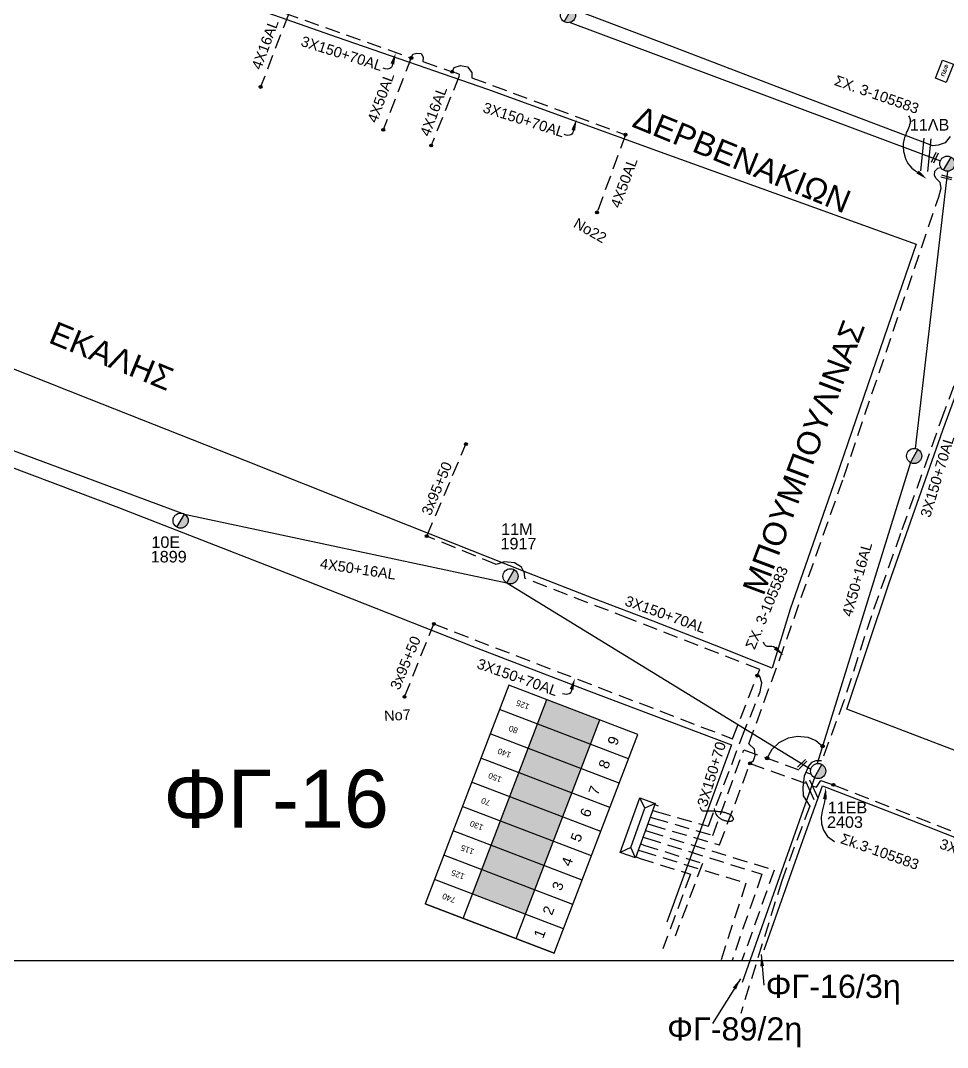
# Model space of a CAD drawing. Header units: millimetres. Extents: x 751 to 1825, y 360 to 872.
# Drawn here: x 1326.7 to 1406.9, y 362.3 to 451.2 of the extents above; entities that cross this region are included whole.
import ezdxf
from ezdxf.enums import TextEntityAlignment as Align

# ---------------------------------------------------------------- set-up
doc = ezdxf.new("R2010")
doc.units = ezdxf.units.MM
doc.linetypes.add('DASHED', pattern=[19.05, 12.7, -6.35])
for name, color, linetype in [('Pillar (ΠΔΦ) Δημοτικού Φωτισμού', 7, 'Continuous'), ('Άγνωστα', 7, 'Continuous'), ('Ασφαλειοκιβώτια Χ.Τ 9 αναχωρήσεων', 7, 'Continuous'), ('Γέφυρες Εναέριου Δικτύου', 7, 'Continuous'), ('Γυμνά εναέρια ΧΤ και ΦΟΠ (3Φ)   4x50+16AL', 7, 'Continuous'), ('Επιγραφές - Σχήματα', 7, 'Continuous'), ('Καλώδια ΧΤ   3x95+50 AL XLPE', 7, 'DASHED'), ('Μηχανική τομή', 7, 'Continuous'), ('Στύλος ΦΜ', 7, 'Continuous'), ('Στύλος ΦΜ @ 1', 7, 'Continuous'), ('Συνδέσεις', 7, 'Continuous'), ('Τομή', 7, 'Continuous'), ('Υποσταθμός πόλεως', 7, 'Continuous'), ('Υπόβαθρο ΔΕΗ', 7, 'Continuous'), ('Υπόγεια καλώδια Δικτύου ΧΤ και Παρ. ΧΤ - 3X150+70 AL', 7, 'DASHED'), ('Υπόγεια καλώδια Παροχών ΧΤ   4x16AL', 7, 'DASHED'), ('Υπόγεια καλώδια Παροχών ΧΤ   4x50AL', 7, 'DASHED')]:
    doc.layers.add(name, color=color, linetype=linetype)
doc.styles.add('arial', font='ARIAL.TTF')
doc.styles.get("Standard").update_dxf_attribs({"font": 'ARIAL.TTF'})
doc.linetypes.add('SYN_LINE', pattern='A,0.5,-0.0001,["/\\/\\/\\/",Standard,S=0.1,R=0,X=0,Y=-0.05],-0.25', length=0.7501)
doc.dimstyles.new('ISO-25', dxfattribs={"dimtxt": 2.5, "dimasz": 2.5, "dimexe": 1.25, "dimexo": 0.625, "dimtad": 1, "dimtxsty": 'Standard', "dimcen": 2.5, "dimadec": 0, "dimazin": 0, "dimtfac": 1, "dimtmove": 0, "dimatfit": 3, "dimfxl": 1, "dimarcsym": 0})

# ---------------------------------------------------------------- blocks, each defined once
blk = doc.blocks.new('ΥΠΑΡΧΩΝ ΤΣΙΜΕΝΤΕΝΙΟΣ ΣΤΥΛΟΣ')
at = {"layer": 'Στύλος ΦΜ'}
blk.add_hatch(color=256, dxfattribs=at).paths.add_polyline_path([(-1.29, -2.28, 0.574793), (2.62, 0, 0.268822), (1.3, 2.27)])
blk.add_line((-1.29, -2.28), (1.3, 2.27), dxfattribs=at)
blk.add_circle((0, 0), 2.62, dxfattribs=at)
at = {"layer": 'Στύλος ΦΜ', "flags": 4}
for tag, p in [('ΑΡΙΘΜΟΣ', (-4.68, 8.05)), ('ΤΥΠΟΣ', (-4.91, 3.03))]:
    blk.add_attdef(tag, p, '', height=4, dxfattribs=at)
blk = doc.blocks.new('_ΣΥΝΔΕΣΗ')
at = {"layer": 'Συνδέσεις', "linetype": 'SYN_LINE', "ltscale": 40}
blk.add_hatch(color=256, dxfattribs=at).paths.add_polyline_path([(0.5, -0.01, 1), (-0.5, -0.01, 1)])
at = {"layer": 'Συνδέσεις'}
blk.add_circle((0, -0.01), 0.5, dxfattribs=at)
blk = doc.blocks.new('ΜΗΧΑΝΙΚΗ ΤΟΜΗ')
at = {"layer": 'Μηχανική τομή', "ltscale": 40}
for p, q in [((-1.89, 0.78), (1.89, 0.78)), ((1.89, 0), (-1.89, 0))]:
    blk.add_line(p, q, dxfattribs=at)
blk = doc.blocks.new('ΤΟΜΗ')
at = {"layer": 'Τομή', "ltscale": 40}
for p, q in [((-5.68, 0), (5.68, 0)), ((5.68, -2.33), (-5.68, -2.33))]:
    blk.add_line(p, q, dxfattribs=at)
blk = doc.blocks.new('ΑΣΦΑΛΕΙΟΚΙΒΩΤΙΟ ΥΠΟΣΤΑΘΜΟΥ 9 ΑΝΑΧΩΡΗΣΕΩΝ')
at = {"layer": 'Ασφαλειοκιβώτια Χ.Τ 9 αναχωρήσεων', "ltscale": 40}
for p, q in [((-23.8, 40.36), (24.02, 40.36)), ((-9.72, 40.36), (-9.72, -40.64)), ((9.94, 40.36), (9.94, -40.64)), ((-23.8, 31.36), (24.02, 31.36)), ((-23.8, 22.36), (24.02, 22.36)), ((-23.8, 13.36), (24.02, 13.36)), ((-23.8, 4.36), (24.02, 4.36)), ((-23.8, -4.64), (24.02, -4.64)), ((-23.8, -13.64), (24.02, -13.64)), ((-23.8, -22.64), (24.02, -22.64)), ((-23.8, -31.64), (24.02, -31.64))]:
    blk.add_line(p, q, dxfattribs=at)
at = {"layer": 'Ασφαλειοκιβώτια Χ.Τ 9 αναχωρήσεων'}
blk.add_lwpolyline([(-23.8, -40.64), (24.02, -40.64), (24.02, 40.36), (-23.8, 40.36)], close=True, dxfattribs=at)
for s, p in [('1', (-18.45, 37.24)), ('2', (-18.45, 28.67)), ('3', (-18.45, 19.6)), ('4', (-18.45, 10.58)), ('5', (-18.45, 1.57)), ('6', (-18.45, -7.57)), ('7', (-18.45, -15.81)), ('8', (-18.45, -25.5)), ('9', (-18.45, -34.19))]:
    blk.add_text(s, height=3.6, rotation=270, dxfattribs=at).set_placement(p)
at = {"layer": 'Ασφαλειοκιβώτια Χ.Τ 9 αναχωρήσεων', "ltscale": 40}
for tag, height, p in [('ΟΝΟΜΑ', 5, (-0.16, 44.31)), ('ΚΕΙΜΕΝΟ 1', 2, (17.06, 35.59)), ('ΚΕΙΜΕΝΟ 2', 2, (17.06, 26.88)), ('ΚΕΙΜΕΝΟ 3', 2, (17.06, 17.69)), ('ΚΕΙΜΕΝΟ 4', 2, (17.06, 8.71)), ('ΚΕΙΜΕΝΟ 5', 2, (17.06, -0.13)), ('ΚΕΙΜΕΝΟ 6', 2, (17.06, -9.05)), ('ΚΕΙΜΕΝΟ 7', 2, (17.06, -18.13)), ('ΚΕΙΜΕΝΟ 8', 2, (17.06, -26.85)), ('ΚΕΙΜΕΝΟ 9', 2, (17.06, -35.99)), ('ΣΧ', 2, (-0.1, -42.64))]:
    blk.add_attdef(tag, text='', height=height, dxfattribs=at).set_placement(p, align=Align.MIDDLE_CENTER)
blk = doc.blocks.new('PILLAR ΔΗΜΟΤΙΚΟΥ ΦΩΤΙΣΜΟΥ')
at = {"layer": 'Pillar (ΠΔΦ) Δημοτικού Φωτισμού', "ltscale": 40}
for p, q in [((-3.64, 2), (3.07, 2)), ((-3.64, -2), (-3.64, 2)), ((3.07, 2), (3.07, -2)), ((3.07, -2), (-3.64, -2))]:
    blk.add_line(p, q, dxfattribs=at)
at = {"layer": 'Pillar (ΠΔΦ) Δημοτικού Φωτισμού', "insert": (-2.13, 0.69), "char_height": 1.3575, "width": 109.961, "attachment_point": 1}
blk.add_mtext('{\\fArial|b1|i0|c161|p34;ΠΔΦ}', dxfattribs=at)
blk = doc.blocks.new('ΥΠΟΣΤΑΘΜΟΣ ΠΟΛΕΩΣ 9 ΑΝΑΧΩΡΗΣΕΩΝ')
at = {"layer": 'Υποσταθμός πόλεως', "ltscale": 40}
for p, q in [((-9.63, -2.82), (-9.63, -4)), ((-7.12, -2.82), (-7.12, -4)), ((-4.84, -2.82), (-4.84, -4)), ((-2.36, -2.82), (-2.36, -4)), ((0.09, -2.82), (0.09, -4)), ((2.55, -2.82), (2.55, -4)), ((5.02, -2.82), (5.02, -4)), ((7.48, -2.82), (7.48, -4)), ((9.61, -2.82), (9.61, -4))]:
    blk.add_line(p, q, dxfattribs=at)
blk.add_lwpolyline([(-10.02, 2.82), (10.02, 2.82), (10.02, -2.82), (-10.02, -2.82)], close=True, dxfattribs=at)
for points in [[(-7.21, 0), (-10.02, 2.82)], [(-10.02, -2.82), (-7.21, 0)], [(-7.21, 0), (7.21, 0)], [(7.21, 0), (10.02, 2.82)], [(10.02, -2.82), (7.21, 0)]]:
    blk.add_lwpolyline(points, dxfattribs=at)
at = {"layer": 'Υποσταθμός πόλεως', "linetype": 'SYN_LINE', "ltscale": 40, "flags": 1}
for tag, p in [('ΜΕΤΑΣΧΗΜΑΤΙΣΜΟΣ', (10.79, 1.71)), ('ΙΣΧΥΣ', (10.77, -1.08)), ('ΑΡΙΘΜΟΣ', (10.89, -3.8))]:
    blk.add_attdef(tag, p, '', height=1.8, dxfattribs=at)

msp = doc.modelspace()

# ---------------------------------------------------------------- hatches: boundary and pattern name
at = {"layer": 'Ασφαλειοκιβώτια Χ.Τ 9 αναχωρήσεων', "ltscale": 0.1}
for color, points in [(133, [(1376.007, 388.575), (1376.81, 390.677), (1372.22, 392.43), (1371.417, 390.329)]), (85, [(1375.204, 386.473), (1376.007, 388.575), (1371.417, 390.329), (1370.614, 388.227)]), (62, [(1370.614, 388.227), (1369.811, 386.125), (1374.401, 384.371), (1375.204, 386.473)]), (1, [(1373.598, 382.269), (1374.401, 384.371), (1369.811, 386.125), (1369.008, 384.023)]), (173, [(1369.008, 384.023), (1368.205, 381.921), (1372.795, 380.168), (1373.598, 382.269)]), (30, [(1371.992, 378.066), (1372.795, 380.168), (1368.205, 381.921), (1367.402, 379.82)]), (151, [(1367.402, 379.82), (1366.599, 377.718), (1371.189, 375.964), (1371.992, 378.066)]), (27, [(1366.599, 377.718), (1365.796, 375.616), (1370.386, 373.862), (1371.189, 375.964)])]:
    msp.add_hatch(color=color, dxfattribs=at).paths.add_polyline_path(points)

# ---------------------------------------------------------------- linework, layer by layer
at = {"layer": 'Άγνωστα', "color": 151, "linetype": 'DASHED', "ltscale": 0.1}
msp.add_lwpolyline([(1380.84, 380.443), (1390.835, 377.336), (1388.247, 369.88)], dxfattribs=at)
at = {"layer": 'Άγνωστα', "color": 173, "linetype": 'DASHED', "ltscale": 0.1}
msp.add_lwpolyline([(1381.047, 381.018), (1391.903, 377.695), (1389.106, 369.88)], dxfattribs=at)
at = {"layer": 'Άγνωστα', "color": 27, "linetype": 'DASHED', "ltscale": 0.1}
msp.add_lwpolyline([(1380.436, 379.322), (1389.445, 376.566), (1387.286, 369.88)], dxfattribs=at)
at = {"layer": 'Άγνωστα', "color": 133, "linetype": 'DASHED', "ltscale": 0.1}
msp.add_lwpolyline([(1380.629, 379.858), (1385.686, 378.267), (1383.336, 371.967)], dxfattribs=at)
at = {"layer": 'Άγνωστα', "color": 30, "linetype": 'DASHED', "ltscale": 0.1}
msp.add_lwpolyline([(1380.224, 378.733), (1384.649, 377.331), (1382.261, 370.866)], dxfattribs=at)
at = {"layer": 'Γέφυρες Εναέριου Δικτύου', "ltscale": 0.1}
msp.add_lwpolyline([(1391.292, 387.362), (1391.714, 388.159), (1392.317, 388.715), (1393.132, 389.129), (1393.925, 389.272), (1394.801, 389.19), (1395.508, 388.91), (1396.086, 388.411)], dxfattribs=at)
at = {"layer": 'Γυμνά εναέρια ΧΤ και ΦΟΠ (3Φ)   4x50+16AL', "color": 62, "ltscale": 0.1}
msp.add_lwpolyline([(1374.255, 451.01), (1406.272, 439.042)], dxfattribs=at)
at = {"layer": 'Γυμνά εναέρια ΧΤ και ΦΟΠ (3Φ)   4x50+16AL', "color": 1, "ltscale": 0.1}
for points in [[(1406.876, 438.136), (1404.08, 414.158)], [(1403.682, 412.939), (1395.62, 386.905)]]:
    msp.add_lwpolyline(points, dxfattribs=at)
at = {"layer": 'Γυμνά εναέρια ΧΤ και ΦΟΠ (3Φ)   4x50+16AL', "color": 85, "ltscale": 0.1}
msp.add_lwpolyline([(1314.779, 418.174), (1340.873, 408.484), (1368.761, 402.53), (1395.065, 386.416)], dxfattribs=at)
at = {"layer": 'Γυμνά εναέρια ΧΤ και ΦΟΠ (3Φ)   4x50+16AL', "color": 6, "ltscale": 0.1}
msp.add_lwpolyline([(1395.411, 385.748), (1389.133, 367.959)], dxfattribs=at)
at = {"layer": 'Επιγραφές - Σχήματα', "ltscale": 0.1}
msp.add_lwpolyline([(1719.999, 856.451), (751.914, 856.451), (751.914, 369.88), (1719.999, 369.88)], close=True, dxfattribs=at)
for points in [[(1358.866, 447.41), (1358.848, 447.281), (1358.808, 447.173), (1358.744, 447.087), (1358.657, 447.025), (1358.546, 446.987), (1358.412, 446.976), (1358.253, 446.992), (1358.07, 447.036)], [(1403.528, 442.931), (1403.607, 442.775), (1403.65, 442.617), (1403.662, 442.46), (1403.648, 442.302), (1403.614, 442.147), (1403.565, 441.994), (1403.507, 441.845), (1403.446, 441.701), (1403.385, 441.563), (1403.328, 441.429), (1403.273, 441.299), (1403.223, 441.172), (1403.177, 441.047), (1403.138, 440.923), (1403.104, 440.798), (1403.078, 440.673), (1403.06, 440.544), (1403.05, 440.413), (1403.049, 440.278), (1403.055, 440.138), (1403.071, 439.992), (1403.095, 439.839), (1403.127, 439.679), (1403.169, 439.511), (1403.22, 439.335), (1403.286, 439.152), (1403.373, 438.965), (1403.485, 438.777), (1403.628, 438.591), (1403.809, 438.408), (1404.033, 438.233), (1404.305, 438.066)], [(1374.512, 441.674), (1374.495, 441.545), (1374.454, 441.437), (1374.391, 441.351), (1374.304, 441.289), (1374.193, 441.251), (1374.059, 441.239), (1373.9, 441.255), (1373.717, 441.3)], [(1391.977, 396.91), (1391.846, 396.989), (1391.707, 397.018), (1391.564, 397.021), (1391.422, 397.02), (1391.286, 397.036), (1391.161, 397.092), (1391.052, 397.211), (1390.964, 397.414)], [(1374.368, 393.319), (1374.35, 393.19), (1374.31, 393.082), (1374.246, 392.996), (1374.159, 392.933), (1374.049, 392.896), (1373.914, 392.884), (1373.755, 392.9), (1373.572, 392.945)], [(1396.288, 383.825), (1396.258, 383.607), (1396.159, 383.252), (1396.045, 382.793), (1395.969, 382.265), (1395.985, 381.702), (1396.148, 381.139), (1396.511, 380.609), (1397.128, 380.148)], [(1386.704, 383.006), (1386.739, 382.851), (1386.782, 382.717), (1386.831, 382.602), (1386.885, 382.504), (1386.941, 382.421), (1387, 382.351), (1387.059, 382.292), (1387.116, 382.24), (1387.172, 382.196), (1387.226, 382.157), (1387.278, 382.124), (1387.33, 382.094), (1387.381, 382.068), (1387.433, 382.046), (1387.485, 382.025), (1387.538, 382.005), (1387.593, 381.987), (1387.649, 381.97), (1387.706, 381.954), (1387.763, 381.94), (1387.819, 381.928), (1387.875, 381.919), (1387.93, 381.912), (1387.984, 381.908), (1388.035, 381.908), (1388.083, 381.911), (1388.129, 381.917), (1388.172, 381.926), (1388.211, 381.937), (1388.247, 381.95), (1388.278, 381.966), (1388.305, 381.983), (1388.327, 382.002), (1388.345, 382.023), (1388.357, 382.045), (1388.366, 382.069), (1388.369, 382.094), (1388.369, 382.121), (1388.364, 382.149), (1388.355, 382.178), (1388.342, 382.209), (1388.325, 382.241), (1388.303, 382.273), (1388.279, 382.306), (1388.25, 382.338), (1388.218, 382.371), (1388.182, 382.403), (1388.142, 382.433), (1388.099, 382.463), (1388.053, 382.492), (1388.004, 382.519), (1387.952, 382.544), (1387.897, 382.568), (1387.839, 382.591), (1387.779, 382.612), (1387.717, 382.631), (1387.653, 382.649), (1387.586, 382.664), (1387.518, 382.679), (1387.448, 382.692), (1387.376, 382.703), (1387.303, 382.714), (1387.228, 382.724), (1387.152, 382.733), (1387.075, 382.741), (1386.997, 382.749), (1386.918, 382.756), (1386.838, 382.763), (1386.757, 382.768), (1386.675, 382.772), (1386.593, 382.775), (1386.51, 382.777), (1386.426, 382.777), (1386.343, 382.776), (1386.26, 382.775), (1386.18, 382.774), (1386.101, 382.772), (1386.026, 382.772), (1385.954, 382.772), (1385.887, 382.773), (1385.825, 382.776), (1385.769, 382.784), (1385.717, 382.8), (1385.67, 382.826), (1385.627, 382.865), (1385.588, 382.92), (1385.553, 382.994), (1385.522, 383.09)]]:
    msp.add_lwpolyline(points, dxfattribs=at)
at = {"layer": 'Επιγραφές - Σχήματα'}
for points in [[(1358.706, 447.458), (1359.151, 448.369), (1359.025, 447.363)], [(1374.353, 441.722), (1374.798, 442.632), (1374.672, 441.626)], [(1404.405, 438.199), (1405.103, 437.465), (1404.204, 437.933)], [(1392.088, 397.034), (1392.725, 396.246), (1391.867, 396.785)], [(1374.208, 393.366), (1374.653, 394.277), (1374.528, 393.271)], [(1396.122, 383.838), (1396.367, 384.822), (1396.454, 383.812)]]:
    msp.add_solid(points, dxfattribs=at)
at = {"layer": 'Καλώδια ΧΤ   3x95+50 AL XLPE', "color": 85, "linetype": 'DASHED', "ltscale": 0.1}
for points in [[(1361.838, 406.573), (1365.233, 414.533)], [(1359.918, 392.682), (1362.447, 398.978)]]:
    msp.add_lwpolyline(points, dxfattribs=at)
at = {"layer": 'Υπόβαθρο ΔΕΗ', "ltscale": 0.1}
for points in [[(1407.106, 441.139), (1406.691, 440.578), (1406.089, 440.377), (1405.619, 440.332), (1402.192, 441.628), (1392.527, 445.286), (1383.03, 448.91), (1374.646, 452.092), (1374.004, 452.46), (1373.714, 452.769), (1373.694, 453.079), (1375.069, 456.584), (1378.178, 464.243), (1378.737, 464.999), (1379.277, 465.31), (1379.855, 465.512), (1380.654, 465.593), (1381.191, 465.501)], [(1302.834, 430.502), (1310.745, 443.199), (1322.018, 461.006), (1340.364, 454.559), (1354.08, 449.72), (1367.081, 445.228), (1382.034, 439.818), (1404.193, 431.826), (1401.739, 424.691), (1397.222, 411.595), (1393.292, 400.259), (1391.725, 395.167), (1386.73, 397.154), (1381.426, 399.213), (1376.278, 401.181), (1370.64, 403.374), (1364.1, 405.979), (1356.384, 409.031), (1346.088, 413.124), (1332.665, 418.427), (1314.339, 425.699), (1302.834, 430.502)], [(1398.187, 391.612), (1401.841, 402.531), (1406.472, 415.736), (1410.909, 427.712), (1416.184, 442.316), (1418.953, 450.42), (1423.182, 448.704), (1429.778, 446.076), (1440.419, 441.785), (1452.759, 436.882), (1448.818, 425.894), (1443.854, 412), (1437.502, 394.304), (1431.916, 378.642), (1423.829, 381.772), (1413.712, 385.656), (1398.187, 391.612)], [(1278.406, 393.472), (1282.919, 400.72), (1290.528, 412.124), (1297.499, 422.828), (1308.883, 418.711), (1321.912, 414.027), (1335.164, 409.055), (1350.19, 403.197), (1365.775, 397.064), (1375.828, 393.19), (1388.212, 388.513), (1382.602, 373.185)], [(1391.031, 370.779), (1394.216, 379.843), (1396.078, 384.975), (1402.809, 382.385), (1412.869, 378.426), (1424.608, 373.892), (1429.607, 371.848), (1429.32, 371.045)]]:
    msp.add_lwpolyline(points, dxfattribs=at)
at = {"layer": 'Υπόγεια καλώδια Δικτύου ΧΤ και Παρ. ΧΤ - 3X150+70 AL', "color": 62, "linetype": 'DASHED', "ltscale": 0.1}
for points in [[(1347.702, 452.475), (1360.504, 447.929), (1360.644, 448.267), (1360.994, 448.347), (1361.359, 448.313), (1361.543, 447.986), (1361.508, 447.62), (1364.035, 446.742), (1364.216, 447.116), (1364.747, 447.273), (1365.374, 447.152), (1365.749, 446.669), (1365.749, 446.223), (1379.029, 441.296)], [(1389.803, 386.908), (1390.111, 387.167), (1390.254, 387.592), (1390.182, 388.161), (1389.709, 388.615), (1392.345, 395.864), (1397.911, 411.669), (1406.128, 435.907), (1406.332, 436.681), (1406.255, 437.152), (1405.88, 437.537), (1405.774, 437.787), (1405.8, 438.138), (1406.062, 438.405), (1406.306, 438.457)], [(1381.255, 381.597), (1387.177, 379.864), (1389.808, 386.919), (1395.555, 384.857), (1395.921, 385.452), (1397.091, 385.038), (1428.399, 372.87), (1432.395, 371.354), (1429.596, 363.605)]]:
    msp.add_lwpolyline(points, dxfattribs=at)
at = {"layer": 'Υπόγεια καλώδια Δικτύου ΧΤ και Παρ. ΧΤ - 3X150+70 AL', "color": 151, "linetype": 'DASHED', "ltscale": 0.1}
msp.add_lwpolyline([(1417.983, 449.215), (1414.097, 437.804), (1413.623, 437.731), (1413.435, 437.5), (1413.388, 437.014), (1413.685, 436.659), (1409.443, 424.921), (1406.581, 417.27), (1402.831, 406.802), (1400.309, 399.692), (1397.926, 392.318), (1396.002, 387.14), (1395.504, 387.15), (1395.124, 386.984), (1394.853, 386.678), (1394.477, 385.804), (1394.387, 384.847), (1394.399, 384.109), (1394.975, 383.229), (1392.546, 376.774), (1388.998, 365.277)], dxfattribs=at)
at = {"layer": 'Υπόγεια καλώδια Δικτύου ΧΤ και Παρ. ΧΤ - 3X150+70 AL', "color": 85, "linetype": 'DASHED', "ltscale": 0.1}
for points in [[(1362.447, 398.978), (1388.292, 389.041), (1390.645, 395.044), (1379.331, 399.438), (1370.314, 402.942), (1370.314, 402.942), (1370.284, 403.359), (1370.048, 403.891), (1369.418, 404.27), (1368.534, 404.339), (1367.846, 404.129), (1361.838, 406.573)], [(1381.673, 382.756), (1386.215, 381.485), (1389.092, 389.161), (1390.687, 393.116), (1390.837, 393.884), (1390.662, 394.425), (1390.437, 394.513)]]:
    msp.add_lwpolyline(points, dxfattribs=at)
at = {"layer": 'Υπόγεια καλώδια Δικτύου ΧΤ και Παρ. ΧΤ - 3X150+70 AL', "color": 1, "linetype": 'DASHED', "ltscale": 0.1}
msp.add_lwpolyline([(1381.464, 382.177), (1386.602, 380.691), (1389.259, 388.092), (1395.099, 385.995)], dxfattribs=at)
at = {"layer": 'Υπόγεια καλώδια Παροχών ΧΤ   4x16AL', "color": 62, "linetype": 'DASHED', "ltscale": 0.1}
for points in [[(1349.87, 451.704), (1347.463, 445.421)], [(1364.035, 446.742), (1364.391, 446.647), (1364.64, 446.541), (1364.62, 446.302), (1362.223, 440.36)]]:
    msp.add_lwpolyline(points, dxfattribs=at)
at = {"layer": 'Υπόγεια καλώδια Παροχών ΧΤ   4x50AL', "color": 62, "linetype": 'DASHED', "ltscale": 0.1}
for points in [[(1360.504, 447.929), (1358.08, 441.719)], [(1379.029, 441.296), (1376.575, 434.571)]]:
    msp.add_lwpolyline(points, dxfattribs=at)

# ---------------------------------------------------------------- block references
at = {"layer": 'Pillar (ΠΔΦ) Δημοτικού Φωτισμού', "ltscale": 0.1, "xscale": 0.2499999999999415, "yscale": 0.2499999999999415, "zscale": 0.2499999999999415, "rotation": 68.66072731205738}
msp.add_blockref('PILLAR ΔΗΜΟΤΙΚΟΥ ΦΩΤΙΣΜΟΥ', (1406.652, 446.849), dxfattribs=at)
at = {"layer": 'Ασφαλειοκιβώτια Χ.Τ 9 αναχωρήσεων', "ltscale": 0.1}
ref = msp.add_blockref('ΑΣΦΑΛΕΙΟΚΙΒΩΤΙΟ ΥΠΟΣΤΑΘΜΟΥ 9 ΑΝΑΧΩΡΗΣΕΩΝ', (1370.915, 382.054), dxfattribs=dict(at, xscale=0.249999999999989, yscale=0.249999999999989, zscale=0.249999999999989, rotation=159.0894750079179))
ref.add_attrib('ΚΕΙΜΕΝΟ 2', '125', dxfattribs={"ltscale": 40, "height": 0.5, "rotation": 159.08948}).set_placement((1364.532, 377.298), align=Align.MIDDLE_CENTER)
ref.add_attrib('ΚΕΙΜΕΝΟ 1', '740', dxfattribs={"ltscale": 40, "height": 0.5, "rotation": 159.08948}).set_placement((1363.755, 375.265), align=Align.MIDDLE_CENTER)
ref.add_attrib('ΚΕΙΜΕΝΟ 3', '115', dxfattribs={"ltscale": 40, "height": 0.5, "rotation": 159.08948}).set_placement((1365.352, 379.446), align=Align.MIDDLE_CENTER)
ref.add_attrib('ΚΕΙΜΕΝΟ 4', '130', dxfattribs={"ltscale": 40, "height": 0.5, "rotation": 159.08948}).set_placement((1366.153, 381.542), align=Align.MIDDLE_CENTER)
ref.add_attrib('ΚΕΙΜΕΝΟ 5', '70', dxfattribs={"ltscale": 40, "height": 0.5, "rotation": 159.08948}).set_placement((1366.942, 383.607), align=Align.MIDDLE_CENTER)
ref.add_attrib('ΚΕΙΜΕΝΟ 6', '150', dxfattribs={"ltscale": 40, "height": 0.5, "rotation": 159.08948}).set_placement((1367.738, 385.69), align=Align.MIDDLE_CENTER)
ref.add_attrib('ΚΕΙΜΕΝΟ 7', '140', dxfattribs={"ltscale": 40, "height": 0.5, "rotation": 159.08948}).set_placement((1368.548, 387.81), align=Align.MIDDLE_CENTER)
ref.add_attrib('ΚΕΙΜΕΝΟ 8', '80', dxfattribs={"ltscale": 40, "height": 0.5, "rotation": 159.08948}).set_placement((1369.326, 389.847), align=Align.MIDDLE_CENTER)
ref.add_attrib('ΚΕΙΜΕΝΟ 9', '125', dxfattribs={"ltscale": 40, "height": 0.5, "rotation": 159.08948}).set_placement((1370.141, 391.98), align=Align.MIDDLE_CENTER)
at = {"layer": 'Μηχανική τομή', "ltscale": 0.1}
for p, xscale, yscale, zscale, rotation in [((1405.887, 439.264), 0.2499999999999984, 0.2499999999999984, 0.2499999999999984, 65.57156803517645), ((1406.818, 437.695), 0.2499999999999351, 0.2499999999999351, 0.2499999999999351, 165.4557045326452), ((1394.253, 386.92), 0.2499999999998544, 0.2499999999998544, 0.2499999999998544, 223.6993766170754)]:
    msp.add_blockref('ΜΗΧΑΝΙΚΗ ΤΟΜΗ', p, dxfattribs=dict(at, xscale=xscale, yscale=yscale, zscale=zscale, rotation=rotation))
at = {"layer": 'Στύλος ΦΜ @ 1', "ltscale": 0.1, "xscale": 0.25, "yscale": 0.25, "zscale": 0.25}
for p in [(1374.058, 451.634), (1404.004, 413.508)]:
    msp.add_blockref('ΥΠΑΡΧΩΝ ΤΣΙΜΕΝΤΕΝΙΟΣ ΣΤΥΛΟΣ', p, dxfattribs=at)
at = {"layer": 'Στύλος ΦΜ @ 1', "ltscale": 0.1}
ref = msp.add_blockref('ΥΠΑΡΧΩΝ ΤΣΙΜΕΝΤΕΝΙΟΣ ΣΤΥΛΟΣ', (1406.876, 438.79), dxfattribs=dict(at, xscale=0.25, yscale=0.25, zscale=0.25))
ref.add_attrib('ΤΥΠΟΣ', '11ΛB', (1403.629, 441.652), dxfattribs={"layer": 'Στύλος ΦΜ', "height": 1, "flags": 4})
ref = msp.add_blockref('ΥΠΑΡΧΩΝ ΤΣΙΜΕΝΤΕΝΙΟΣ ΣΤΥΛΟΣ', (1340.548, 407.916), dxfattribs=dict(at, xscale=0.25, yscale=0.25, zscale=0.25))
ref.add_attrib('ΤΥΠΟΣ', '1899', (1337.963, 404.297), dxfattribs={"layer": 'Στύλος ΦΜ', "height": 1, "flags": 4})
ref.add_attrib('ΑΡΙΘΜΟΣ', '10E', (1338.022, 405.553), dxfattribs={"layer": 'Στύλος ΦΜ', "height": 1, "flags": 4})
ref = msp.add_blockref('ΥΠΑΡΧΩΝ ΤΣΙΜΕΝΤΕΝΙΟΣ ΣΤΥΛΟΣ', (1369.084, 403.1), dxfattribs=dict(at, xscale=0.25, yscale=0.25, zscale=0.25))
ref.add_attrib('ΤΥΠΟΣ', '1917', (1368.222, 405.426), dxfattribs={"layer": 'Στύλος ΦΜ', "height": 1, "flags": 4})
ref.add_attrib('ΑΡΙΘΜΟΣ', '11M', (1368.281, 406.683), dxfattribs={"layer": 'Στύλος ΦΜ', "height": 1, "flags": 4})
ref = msp.add_blockref('ΥΠΑΡΧΩΝ ΤΣΙΜΕΝΤΕΝΙΟΣ ΣΤΥΛΟΣ', (1395.699, 386.256), dxfattribs=dict(at, xscale=0.25, yscale=0.25, zscale=0.25))
ref.add_attrib('ΤΥΠΟΣ', '2403', (1396.467, 381.341), dxfattribs={"layer": 'Στύλος ΦΜ', "height": 1, "flags": 4})
ref.add_attrib('ΑΡΙΘΜΟΣ', '11EB', (1396.526, 382.598), dxfattribs={"layer": 'Στύλος ΦΜ', "height": 1, "flags": 4})
at = {"layer": 'Συνδέσεις', "ltscale": 0.1, "xscale": 0.25, "yscale": 0.25, "zscale": 0.25}
for p in [(1360.505, 447.932), (1364.035, 446.745), (1347.464, 445.424), (1358.081, 441.722), (1379.03, 441.299), (1362.224, 440.363), (1376.576, 434.574), (1365.233, 414.536), (1361.839, 406.576), (1362.448, 398.981), (1390.437, 394.516), (1359.919, 392.685), (1389.809, 386.922), (1397.017, 385.068)]:
    msp.add_blockref('_ΣΥΝΔΕΣΗ', p, dxfattribs=at)
at = {"layer": 'Συνδέσεις', "xscale": 0.3, "yscale": 0.3, "zscale": 0.345700799648589}
for p in [(1396.087, 388.414), (1391.293, 387.365)]:
    msp.add_blockref('_ΣΥΝΔΕΣΗ', p, dxfattribs=at)
at = {"layer": 'Τομή', "ltscale": 0.1}
for p, xscale, yscale, zscale, rotation in [((1404.722, 439.587), 0.2499999999998036, 0.2499999999998036, 0.2499999999998036, 84.28623129637407), ((1395.32, 384.718), 0.1533200988279256, 0.1533200988279256, 0.1533200988279256, 294.6838442413826)]:
    msp.add_blockref('ΤΟΜΗ', p, dxfattribs=dict(at, xscale=xscale, yscale=yscale, zscale=zscale, rotation=rotation))
at = {"layer": 'Υποσταθμός πόλεως', "xscale": 0.2500000000000667, "yscale": 0.2500000000000667, "zscale": 0.2500000000000667, "rotation": 70.1965481356793}
msp.add_blockref('ΥΠΟΣΤΑΘΜΟΣ ΠΟΛΕΩΣ 9 ΑΝΑΧΩΡΗΣΕΩΝ', (1380.098, 381.336), dxfattribs=at)

# ---------------------------------------------------------------- texts
at = {"layer": 'Γυμνά εναέρια ΧΤ και ΦΟΠ (3Φ)   4x50+16AL', "color": 7, "ltscale": 0.1, "char_height": 0.9, "width": 84.18588, "attachment_point": 1}
for insert, rotation in [((1397.741, 399.778), 74.39114), ((1352.691, 404.673), 351.47631)]:
    msp.add_mtext('4X50+16AL', dxfattribs=dict(at, insert=insert, rotation=rotation))
at = {"layer": 'Επιγραφές - Σχήματα', "ltscale": 0.1, "char_height": 0.9, "attachment_point": 1, "style": 'arial'}
for s, insert, width, rotation in [('ΣΧ. 3-105583', (1397.324, 446.464), 47.0228, 340.60596), ('No22', (1374.897, 434.138), 84.18588, 330.43945), ('ΣX. 3-105583', (1389.366, 397.038), 9.8652, 67.454), ('No7', (1358.127, 391.478), 84.18588, 3.1569), ('{\\fArial|b0|i0|c161|p34;Σk.3-105583}', (1397.853, 380.891), 47.0228, 340.60596)]:
    msp.add_mtext(s, dxfattribs=dict(at, insert=insert, width=width, rotation=rotation))
at = {"layer": 'Επιγραφές - Σχήματα', "ltscale": 0.1, "char_height": 2, "attachment_point": 5}
for s, insert, rotation in [('ΔΕΡΒΕΝΑΚΙΩΝ', (1389.116, 439.162), 337.72727), ('ΕΚΑΛΗΣ', (1334.58, 422.155), 337.72727), ('ΜΠΟΥΜΠΟΥΛΙΝΑΣ', (1394.451, 413.389), 69.38857)]:
    msp.add_mtext(s, dxfattribs=dict(at, insert=insert, rotation=rotation))
at = {"layer": 'Επιγραφές - Σχήματα', "insert": (1339.049, 386.365), "char_height": 5, "width": 1.98504, "attachment_point": 1}
msp.add_mtext('ΦΓ-16', dxfattribs=at)
at = {"layer": 'Επιγραφές - Σχήματα', "ltscale": 0.1, "char_height": 2, "width": 6.14414, "attachment_point": 5}
for s, insert in [('ΦΓ-16/3η', (1397.006, 367.338)), ('ΦΓ-89/2η', (1388.485, 363.65))]:
    msp.add_mtext(s, dxfattribs=dict(at, insert=insert))
at = {"layer": 'Καλώδια ΧΤ   3x95+50 AL XLPE', "color": 7, "linetype": 'DASHED', "ltscale": 0.1, "char_height": 0.9, "width": 84.18588, "attachment_point": 1, "rotation": 67.14913}
for insert in [(1361.345, 408.633), (1358.634, 393.553)]:
    msp.add_mtext('3x95+50', dxfattribs=dict(at, insert=insert))
at = {"layer": 'Υπόγεια καλώδια Δικτύου ΧΤ και Παρ. ΧΤ - 3X150+70 AL', "color": 7, "linetype": 'DASHED', "ltscale": 0.1, "char_height": 0.9, "width": 84.18588, "attachment_point": 1}
for s, insert, rotation in [('3X150+70AL', (1351.147, 449.856), 342.42126), ('3X150+70AL', (1366.891, 444.115), 342.42126), ('3X150+70AL', (1404.521, 408.376), 73.16865), ('3X150+70AL', (1379.202, 401.455), 340.37762), ('3X150+70AL', (1366.406, 396.022), 340.37762), ('3X150+70', (1385.208, 383.359), 73.16865), ('3X150+70AL', (1406.423, 380.44), 340.37762)]:
    msp.add_mtext(s, dxfattribs=dict(at, insert=insert, rotation=rotation))
at = {"layer": 'Υπόγεια καλώδια Παροχών ΧΤ   4x16AL', "color": 7, "linetype": 'DASHED', "ltscale": 0.1, "char_height": 0.9, "width": 84.18588, "attachment_point": 1, "rotation": 69.66108}
for insert in [(1346.653, 447.163), (1361.227, 441.383)]:
    msp.add_mtext('4X16AL', dxfattribs=dict(at, insert=insert))
at = {"layer": 'Υπόγεια καλώδια Παροχών ΧΤ   4x50AL', "color": 7, "linetype": 'DASHED', "ltscale": 0.1, "char_height": 0.9, "width": 84.18588, "attachment_point": 1, "rotation": 69.84809}
for insert in [(1356.667, 442.555), (1377.706, 435.19)]:
    msp.add_mtext('4X50AL', dxfattribs=dict(at, insert=insert))

# ---------------------------------------------------------------- leaders
at = {"layer": 'Επιγραφές - Σχήματα', "ltscale": 40}
for points in [[(1390.774, 370.376), (1391.008, 367.732)], [(1388.984, 368.297), (1386.574, 364.424)]]:
    msp.add_leader(points, dimstyle='ISO-25', override={"dimasz": 1, "dimtad": 0}, dxfattribs=at)

doc.saveas('drawing.dxf')
